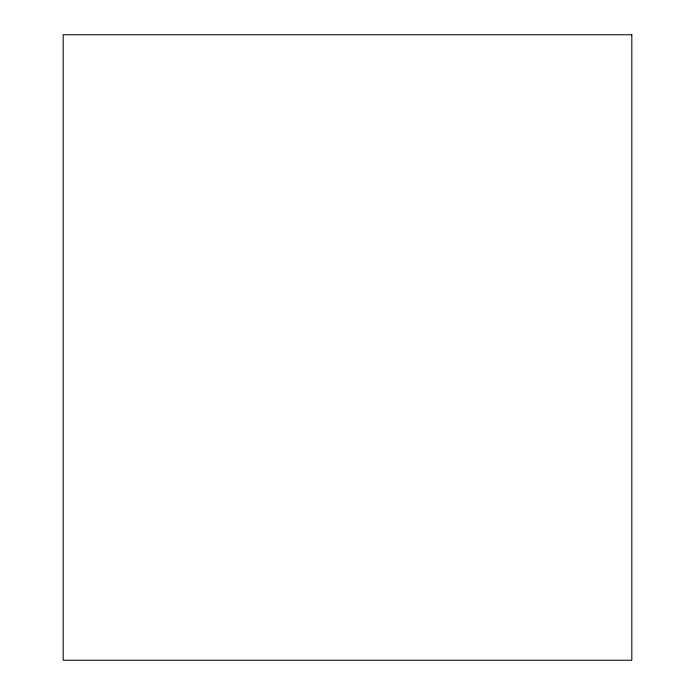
<?xml version="1.0" encoding="UTF-8"?>
<svg xmlns="http://www.w3.org/2000/svg" width="695" height="695" viewBox="0 0 695 695"><rect width="100%" height="100%" fill="white"/><g stroke="black" fill="none" stroke-linecap="round" stroke-linejoin="round"><path stroke-width="1.04" d="M631.816 34.75L63.184 34.75L63.184 660.25L631.816 660.25L631.816 34.75"/></g></svg>
